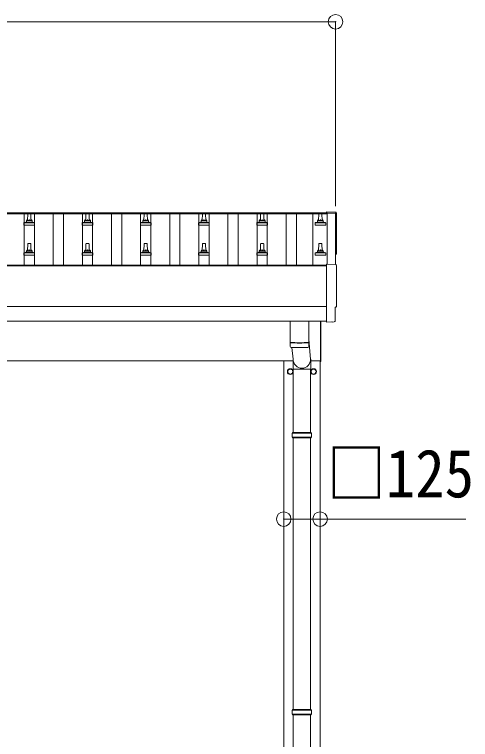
# Model space of a CAD drawing. Units: millimetres at full size, sheet at 1:50; details may follow other scales. Extents: x -14053 to 14053, y -9700 to 9700.
# Drawn here: x -2174 to -608, y -3066 to -579 of the extents above; entities that cross this region are included whole.
import ezdxf
from ezdxf.enums import TextEntityAlignment as Align

# ---------------------------------------------------------------- set-up
doc = ezdxf.new("R2010")
doc.units = ezdxf.units.MM
doc.header["$LTSCALE"] = 50
doc.header["$PDMODE"] = 32
doc.header["$PDSIZE"] = 50
for name, color, linetype, lineweight in [('0-1_Defpoints', 4, 'Continuous', 9), ('0-2_TEXT1', 7, 'Continuous', 9), ('0-3_SHAPE', 5, 'Continuous', 5), ('0-6_PARTS1', 6, 'Continuous', 9)]:
    doc.layers.add(name, color=color, linetype=linetype, lineweight=lineweight)
doc.styles.add('ＭＳ ゴシック', font='')
doc.styles.get('ＭＳ ゴシック').set_extended_font_data('MS Gothic')

msp = doc.modelspace()

# ---------------------------------------------------------------- linework, layer by layer
at = {"layer": '0-1_Defpoints'}
for p, q in [((-5946.78, -1259.47), (-1100.78, -1259.47)), ((-5946.78, -1263.05), (-1100.78, -1263.05)), ((-1100.78, -1259.47), (-1100.78, -1263.05)), ((-1100.78, -1260.43), (-1100.78, -1434.95)), ((-1071.78, -1260.43), (-1100.78, -1260.43)), ((-1071.78, -1436.47), (-1071.78, -1260.43)), ((-5944.78, -1439.08), (-1102.78, -1439.08)), ((-5944.78, -1440.97), (-1102.78, -1440.97)), ((-1102.78, -1580.85), (-5944.78, -1580.85)), ((-5944.78, -1630.68), (-1102.78, -1630.68)), ((-1123.78, -1769.41), (-1123.78, -1630.78)), ((-1121.78, -1630.78), (-1121.78, -1769.41)), ((-1102.78, -1632.7), (-1102.78, -1633.7)), ((-1083.15, -1633.7), (-1076.23, -1633.34)), ((-5923.78, -1766.91), (-1217.82, -1766.91)), ((-1249.78, -4621.91), (-1249.78, -1766.91)), ((-1157.61, -1766.91), (-1123.78, -1766.91)), ((-1124.78, -1766.91), (-1124.78, -4621.91)), ((-1123.78, -1769.41), (-1121.78, -1769.41)), ((-1218.68, -1803.66), (-1218.78, -1803.66)), ((-1218.68, -1804.16), (-1218.78, -1804.16)), ((-1155.87, -1803.66), (-1155.77, -1803.66)), ((-1155.87, -1804.16), (-1155.77, -1804.16))]:
    msp.add_line(p, q, dxfattribs=at)
for points in [[(-1071.21, -1257.07), (-1102.78, -1255.41), (-1102.78, -1259.47)], [(-1071.21, -1436.5), (-1102.78, -1434.85), (-1102.78, -1632.7)], [(-1073.39, -1630.35), (-1073.39, -1583.32), (-1072.79, -1583.32)], [(-1083.89, -1633.43), (-1084.55, -1632.8), (-1102.78, -1633.71)]]:
    msp.add_lwpolyline(points, dxfattribs=at)
for points in [[(-1227.28, -1794.1), (-1235.78, -1799.01), (-1235.78, -1808.82), (-1227.28, -1813.73), (-1218.78, -1808.82), (-1218.78, -1799.01)], [(-1147.28, -1794.1), (-1138.78, -1799.01), (-1138.78, -1808.82), (-1147.28, -1813.73), (-1155.78, -1808.82), (-1155.78, -1799.01)]]:
    msp.add_lwpolyline(points, close=True, dxfattribs=at)
for centre, radius in [((-1227.28, -1803.91), 10), ((-1227.28, -1803.91), 8.5), ((-1147.28, -1803.91), 10), ((-1147.28, -1803.91), 8.5)]:
    msp.add_circle(centre, radius, dxfattribs=at)
for centre, start, end in [((-1227.28, -1803.91), 171.25399, 188.74601), ((-1227.28, -1803.91), 111.25399, 128.74601), ((-1227.28, -1803.91), 231.25399, 248.74601), ((-1227.28, -1803.91), 51.25399, 68.74601), ((-1227.28, -1803.91), 291.25399, 308.74601), ((-1227.28, -1803.91), 1.66581, 8.74601), ((-1227.28, -1803.91), 351.25399, 358.33419), ((-1147.28, -1803.91), 171.25399, 178.33419), ((-1147.28, -1803.91), 181.66581, 188.74601), ((-1147.28, -1803.91), 111.25399, 128.74601), ((-1147.28, -1803.91), 231.25399, 248.74601), ((-1147.28, -1803.91), 51.25399, 68.74601), ((-1147.28, -1803.91), 291.25399, 308.74601), ((-1147.28, -1803.91), 351.25399, 8.74601)]:
    msp.add_arc(centre, 8.6, start, end, dxfattribs=at)
for centre, major_axis, ratio, start_param, end_param in [((-1071.36, -1260.06), (3, 0), 0.99863, 6.2683889, 7.8016218), ((3694.5, -1330.49), (-4763.38, 0), 0.99863, 6.2683889, 6.2976778), ((-1072.79, -1399.49), (4.41, 0), 0.99863, 4.9411535, 6.2976778), ((-1071.36, -1439.5), (3, 0), 0.99863, 6.2683889, 7.8016218), ((3694.5, -1509.92), (-4763.38, 0), 0.99863, 6.2683889, 6.2976778), ((-1072.79, -1578.92), (4.41, 0), 0.99863, 4.712389, 6.2976778), ((-1083.2, -1632.71), (0.727, -0.69), 0.9974, 4.712389, 5.5252311), ((-1076.39, -1630.34), (2.18, -2.07), 0.9974, 5.5252311, 7.0411395)]:
    msp.add_ellipse(centre, major_axis=major_axis, ratio=ratio, start_param=start_param, end_param=end_param, dxfattribs=at)
at = {"layer": '0-2_TEXT1'}
for p, q in [((-1227.78, -1630.68), (-1227.78, -1703.73)), ((-1163.78, -1630.68), (-1163.78, -1703.73)), ((-1227.81, -1704.73), (-1227.58, -1717.71)), ((-1223.3, -1704.01), (-1223.29, -1705.01)), ((-1168.25, -1704.01), (-1168.27, -1705.01)), ((-1163.98, -1717.71), (-1163.75, -1704.73)), ((-1163.78, -1694.16), (-1157.22, -1760.82)), ((-1222.24, -1721.01), (-1217.34, -1760.82)), ((-1217.43, -1795.49), (-1217.43, -1760.82)), ((-1157.13, -1795.49), (-1157.13, -1760.82)), ((-1217.43, -1795.49), (-1187.28, -1795.49)), ((-1217.28, -1795.49), (-1217.28, -2012.91)), ((-1157.13, -1795.49), (-1187.28, -1795.49)), ((-1157.28, -1795.49), (-1157.28, -2012.91)), ((-1219.28, -2012.91), (-1155.28, -2012.91)), ((-1219.28, -2012.91), (-1219.28, -2014.91)), ((-1155.28, -2012.91), (-1155.28, -2014.91)), ((-1220.28, -2014.91), (-1154.28, -2014.91)), ((-1220.28, -2028.91), (-1154.28, -2028.91)), ((-1219.28, -2030.91), (-1219.28, -2028.91)), ((-1219.28, -2030.91), (-1155.28, -2030.91)), ((-1217.28, -2030.91), (-1217.28, -2962.91)), ((-1157.28, -2030.91), (-1157.28, -2962.91)), ((-1155.28, -2030.91), (-1155.28, -2028.91)), ((-1220.28, -2964.91), (-1154.28, -2964.91)), ((-1220.28, -2978.91), (-1154.28, -2978.91)), ((-1219.28, -2962.91), (-1155.28, -2962.91)), ((-1219.28, -2962.91), (-1219.28, -2964.91)), ((-1219.28, -2980.91), (-1219.28, -2978.91)), ((-1219.28, -2980.91), (-1155.28, -2980.91)), ((-1217.28, -2980.91), (-1217.28, -3912.91)), ((-1157.28, -2980.91), (-1157.28, -3912.91)), ((-1155.28, -2962.91), (-1155.28, -2964.91)), ((-1155.28, -2980.91), (-1155.28, -2978.91))]:
    msp.add_line(p, q, dxfattribs=at)
for centre, radius, start, end in [((-1195.78, -1224), 480.8, 266.18381, 273.81619), ((-1195.78, -1225), 480.8, 266.18381, 273.81619), ((-1224.16, -1717.48), 3.43, 183.90213, 262.99006), ((-1195.77, -1202.01), 519.67, 266.82198, 273.17643), ((-1167.4, -1717.48), 3.43, 277.08355, 356.08693), ((-1171.53, -2021.91), 49.25, 171.82876, 180.00002), ((-1171.53, -2021.91), 49.25, 180.00002, 188.17127), ((-1203.03, -2021.91), 49.25, 359.99998, 8.17124), ((-1203.03, -2021.91), 49.25, 351.82873, 359.99998), ((-1171.53, -2971.91), 49.25, 171.82876, 180.00002), ((-1171.53, -2971.91), 49.25, 180.00002, 188.17127), ((-1203.03, -2971.91), 49.25, 359.99998, 8.17124), ((-1203.03, -2971.91), 49.25, 351.82873, 359.99998)]:
    msp.add_arc(centre, radius, start, end, dxfattribs=at)
msp.add_ellipse((-1187.28, -1760.82), major_axis=(0, -31.56), ratio=0.952301, start_param=4.712389, end_param=7.8539816, dxfattribs=at)
at = {"layer": '0-3_SHAPE', "color": 4, "lineweight": 9}
for p, q in [((-2141.28, -1439.08), (-2141.28, -1263.05)), ((-2106.28, -1439.08), (-2106.28, -1263.05)), ((-2041.28, -1439.08), (-2041.28, -1263.05)), ((-2006.28, -1439.08), (-2006.28, -1263.05)), ((-1941.28, -1439.08), (-1941.28, -1263.05)), ((-1906.28, -1439.08), (-1906.28, -1263.05)), ((-1841.28, -1439.08), (-1841.28, -1263.05)), ((-1806.28, -1439.08), (-1806.28, -1263.05)), ((-1741.28, -1439.08), (-1741.28, -1263.05)), ((-1706.28, -1439.08), (-1706.28, -1263.05)), ((-1641.28, -1439.08), (-1641.28, -1263.05)), ((-1606.28, -1439.08), (-1606.28, -1263.05)), ((-1541.28, -1439.08), (-1541.28, -1263.05)), ((-1506.28, -1439.08), (-1506.28, -1263.05)), ((-1441.28, -1439.08), (-1441.28, -1263.05)), ((-1406.28, -1439.08), (-1406.28, -1263.05)), ((-1341.28, -1439.08), (-1341.28, -1263.05)), ((-1306.28, -1439.08), (-1306.28, -1263.05)), ((-1241.28, -1439.08), (-1241.28, -1263.05)), ((-1206.28, -1439.08), (-1206.28, -1263.05)), ((-1150.28, -1263.05), (-1150.28, -1439.08))]:
    msp.add_line(p, q, dxfattribs=at)
at = {"layer": '0-3_SHAPE'}
for p, q in [((-2129.78, -1285.99), (-2129.05, -1262.46)), ((-2128.05, -1261.49), (-2119.5, -1261.49)), ((-2118.5, -1262.46), (-2117.78, -1285.99)), ((-1929.78, -1285.99), (-1929.05, -1262.46)), ((-1928.05, -1261.49), (-1919.5, -1261.49)), ((-1918.5, -1262.46), (-1917.78, -1285.99)), ((-1729.78, -1285.99), (-1729.05, -1262.46)), ((-1728.05, -1261.49), (-1719.5, -1261.49)), ((-1718.5, -1262.46), (-1717.78, -1285.99)), ((-1529.78, -1285.99), (-1529.05, -1262.46)), ((-1528.05, -1261.49), (-1519.5, -1261.49)), ((-1518.5, -1262.46), (-1517.78, -1285.99)), ((-1329.78, -1285.99), (-1329.05, -1262.46)), ((-1328.05, -1261.49), (-1319.5, -1261.49)), ((-1318.5, -1262.46), (-1317.78, -1285.99)), ((-1129.78, -1285.99), (-1129.05, -1262.46)), ((-1128.05, -1261.49), (-1119.5, -1261.49)), ((-1118.5, -1262.46), (-1117.78, -1285.99)), ((-2141.65, -1292.99), (-2105.91, -1292.99)), ((-2141.26, -1292.8), (-2134.54, -1291.17)), ((-2134.16, -1290.99), (-2113.4, -1290.99)), ((-2133.78, -1290.2), (-2133.78, -1285.99)), ((-2132.78, -1285.99), (-2114.78, -1285.99)), ((-2113.78, -1290.2), (-2113.78, -1285.99)), ((-2106.29, -1292.8), (-2113.01, -1291.17)), ((-1941.65, -1292.99), (-1905.91, -1292.99)), ((-1941.26, -1292.8), (-1934.54, -1291.17)), ((-1934.16, -1290.99), (-1913.4, -1290.99)), ((-1933.78, -1290.2), (-1933.78, -1285.99)), ((-1932.78, -1285.99), (-1914.78, -1285.99)), ((-1913.78, -1290.2), (-1913.78, -1285.99)), ((-1906.29, -1292.8), (-1913.01, -1291.17)), ((-1741.65, -1292.99), (-1705.91, -1292.99)), ((-1741.26, -1292.8), (-1734.54, -1291.17)), ((-1734.16, -1290.99), (-1713.4, -1290.99)), ((-1733.78, -1290.2), (-1733.78, -1285.99)), ((-1732.78, -1285.99), (-1714.78, -1285.99)), ((-1713.78, -1290.2), (-1713.78, -1285.99)), ((-1706.29, -1292.8), (-1713.01, -1291.17)), ((-1541.65, -1292.99), (-1505.91, -1292.99)), ((-1541.26, -1292.8), (-1534.54, -1291.17)), ((-1534.16, -1290.99), (-1513.4, -1290.99)), ((-1533.78, -1290.2), (-1533.78, -1285.99)), ((-1532.78, -1285.99), (-1514.78, -1285.99)), ((-1513.78, -1290.2), (-1513.78, -1285.99)), ((-1506.29, -1292.8), (-1513.01, -1291.17)), ((-1341.65, -1292.99), (-1305.91, -1292.99)), ((-1341.26, -1292.8), (-1334.54, -1291.17)), ((-1334.16, -1290.99), (-1313.4, -1290.99)), ((-1333.78, -1290.2), (-1333.78, -1285.99)), ((-1332.78, -1285.99), (-1314.78, -1285.99)), ((-1313.78, -1290.2), (-1313.78, -1285.99)), ((-1306.29, -1292.8), (-1313.01, -1291.17)), ((-1141.65, -1292.99), (-1105.91, -1292.99)), ((-1141.26, -1292.8), (-1134.54, -1291.17)), ((-1134.16, -1290.99), (-1113.4, -1290.99)), ((-1133.78, -1290.2), (-1133.78, -1285.99)), ((-1132.78, -1285.99), (-1114.78, -1285.99)), ((-1113.78, -1290.2), (-1113.78, -1285.99)), ((-1106.29, -1292.8), (-1113.01, -1291.17)), ((-2142.03, -1301.49), (-2142.03, -1293.77)), ((-2105.53, -1301.49), (-2142.03, -1301.49)), ((-2105.53, -1301.49), (-2105.53, -1293.77)), ((-1942.03, -1301.49), (-1942.03, -1293.77)), ((-1905.53, -1301.49), (-1942.03, -1301.49)), ((-1905.53, -1301.49), (-1905.53, -1293.77)), ((-1742.03, -1301.49), (-1742.03, -1293.77)), ((-1705.53, -1301.49), (-1742.03, -1301.49)), ((-1705.53, -1301.49), (-1705.53, -1293.77)), ((-1542.03, -1301.49), (-1542.03, -1293.77)), ((-1505.53, -1301.49), (-1542.03, -1301.49)), ((-1505.53, -1301.49), (-1505.53, -1293.77)), ((-1342.03, -1301.49), (-1342.03, -1293.77)), ((-1305.53, -1301.49), (-1342.03, -1301.49)), ((-1305.53, -1301.49), (-1305.53, -1293.77)), ((-1142.03, -1301.49), (-1142.03, -1293.77)), ((-1105.53, -1301.49), (-1142.03, -1301.49)), ((-1105.53, -1301.49), (-1105.53, -1293.77)), ((-2129.78, -1389.32), (-2129.05, -1365.79)), ((-2128.05, -1364.82), (-2119.5, -1364.82)), ((-2118.5, -1365.79), (-2117.78, -1389.32)), ((-1929.78, -1389.32), (-1929.05, -1365.79)), ((-1928.05, -1364.82), (-1919.5, -1364.82)), ((-1918.5, -1365.79), (-1917.78, -1389.32)), ((-1729.78, -1389.32), (-1729.05, -1365.79)), ((-1728.05, -1364.82), (-1719.5, -1364.82)), ((-1718.5, -1365.79), (-1717.78, -1389.32)), ((-1529.78, -1389.32), (-1529.05, -1365.79)), ((-1528.05, -1364.82), (-1519.5, -1364.82)), ((-1518.5, -1365.79), (-1517.78, -1389.32)), ((-1329.78, -1389.32), (-1329.05, -1365.79)), ((-1328.05, -1364.82), (-1319.5, -1364.82)), ((-1318.5, -1365.79), (-1317.78, -1389.32)), ((-1129.78, -1389.32), (-1129.05, -1365.79)), ((-1128.05, -1364.82), (-1119.5, -1364.82)), ((-1118.5, -1365.79), (-1117.78, -1389.32)), ((-2133.78, -1393.53), (-2133.78, -1389.32)), ((-2132.78, -1389.32), (-2114.78, -1389.32)), ((-2113.78, -1393.53), (-2113.78, -1389.32)), ((-1933.78, -1393.53), (-1933.78, -1389.32)), ((-1932.78, -1389.32), (-1914.78, -1389.32)), ((-1913.78, -1393.53), (-1913.78, -1389.32)), ((-1733.78, -1393.53), (-1733.78, -1389.32)), ((-1732.78, -1389.32), (-1714.78, -1389.32)), ((-1713.78, -1393.53), (-1713.78, -1389.32)), ((-1533.78, -1393.53), (-1533.78, -1389.32)), ((-1532.78, -1389.32), (-1514.78, -1389.32)), ((-1513.78, -1393.53), (-1513.78, -1389.32)), ((-1333.78, -1393.53), (-1333.78, -1389.32)), ((-1332.78, -1389.32), (-1314.78, -1389.32)), ((-1313.78, -1393.53), (-1313.78, -1389.32)), ((-1133.78, -1393.53), (-1133.78, -1389.32)), ((-1132.78, -1389.32), (-1114.78, -1389.32)), ((-1113.78, -1393.53), (-1113.78, -1389.32)), ((-2142.03, -1404.82), (-2142.03, -1397.11)), ((-2105.53, -1404.82), (-2142.03, -1404.82)), ((-2141.65, -1396.32), (-2105.91, -1396.32)), ((-2141.26, -1396.13), (-2134.54, -1394.5)), ((-2134.16, -1394.32), (-2113.4, -1394.32)), ((-2106.29, -1396.13), (-2113.01, -1394.5)), ((-2105.53, -1404.82), (-2105.53, -1397.11)), ((-1942.03, -1404.82), (-1942.03, -1397.11)), ((-1905.53, -1404.82), (-1942.03, -1404.82)), ((-1941.65, -1396.32), (-1905.91, -1396.32)), ((-1941.26, -1396.13), (-1934.54, -1394.5)), ((-1934.16, -1394.32), (-1913.4, -1394.32)), ((-1906.29, -1396.13), (-1913.01, -1394.5)), ((-1905.53, -1404.82), (-1905.53, -1397.11)), ((-1742.03, -1404.82), (-1742.03, -1397.11)), ((-1705.53, -1404.82), (-1742.03, -1404.82)), ((-1741.65, -1396.32), (-1705.91, -1396.32)), ((-1741.26, -1396.13), (-1734.54, -1394.5)), ((-1734.16, -1394.32), (-1713.4, -1394.32)), ((-1706.29, -1396.13), (-1713.01, -1394.5)), ((-1705.53, -1404.82), (-1705.53, -1397.11)), ((-1542.03, -1404.82), (-1542.03, -1397.11)), ((-1505.53, -1404.82), (-1542.03, -1404.82)), ((-1541.65, -1396.32), (-1505.91, -1396.32)), ((-1541.26, -1396.13), (-1534.54, -1394.5)), ((-1534.16, -1394.32), (-1513.4, -1394.32)), ((-1506.29, -1396.13), (-1513.01, -1394.5)), ((-1505.53, -1404.82), (-1505.53, -1397.11)), ((-1342.03, -1404.82), (-1342.03, -1397.11)), ((-1305.53, -1404.82), (-1342.03, -1404.82)), ((-1341.65, -1396.32), (-1305.91, -1396.32)), ((-1341.26, -1396.13), (-1334.54, -1394.5)), ((-1334.16, -1394.32), (-1313.4, -1394.32)), ((-1306.29, -1396.13), (-1313.01, -1394.5)), ((-1305.53, -1404.82), (-1305.53, -1397.11)), ((-1142.03, -1404.82), (-1142.03, -1397.11)), ((-1105.53, -1404.82), (-1142.03, -1404.82)), ((-1141.65, -1396.32), (-1105.91, -1396.32)), ((-1141.26, -1396.13), (-1134.54, -1394.5)), ((-1134.16, -1394.32), (-1113.4, -1394.32)), ((-1106.29, -1396.13), (-1113.01, -1394.5)), ((-1105.53, -1404.82), (-1105.53, -1397.11))]:
    msp.add_line(p, q, dxfattribs=at)
for centre, radius, start, end in [((-2128.05, -1262.49), 1, 90, 178.60509), ((-2119.5, -1262.49), 1, 1.39491, 90), ((-1928.05, -1262.49), 1, 90, 178.60509), ((-1919.5, -1262.49), 1, 1.39491, 90), ((-1728.05, -1262.49), 1, 90, 178.60509), ((-1719.5, -1262.49), 1, 1.39491, 90), ((-1528.05, -1262.49), 1, 90, 178.60509), ((-1519.5, -1262.49), 1, 1.39491, 90), ((-1328.05, -1262.49), 1, 90, 178.60509), ((-1319.5, -1262.49), 1, 1.39491, 90), ((-1128.05, -1262.49), 1, 90, 178.60509), ((-1119.5, -1262.49), 1, 1.39491, 90), ((-2141.03, -1293.77), 1, 103.62699, 180), ((-2134.78, -1290.2), 1, 283.62699, 0), ((-2129.69, -1286.62), 4.13, 90, 171.17633), ((-2132.78, -1286.99), 1, 90, 180), ((-2120.45, -1285.99), 4.83, 133.60282, 180), ((-2127.11, -1285.99), 4.83, 0, 46.39718), ((-2117.86, -1286.62), 4.13, 8.82367, 90), ((-2114.78, -1286.99), 1, 0, 90), ((-2112.78, -1290.2), 1, 180, 256.37301), ((-2106.53, -1293.77), 1, 0, 76.37301), ((-1941.03, -1293.77), 1, 103.62699, 180), ((-1934.78, -1290.2), 1, 283.62699, 0), ((-1929.69, -1286.62), 4.13, 90, 171.17633), ((-1932.78, -1286.99), 1, 90, 180), ((-1920.45, -1285.99), 4.83, 133.60282, 180), ((-1927.11, -1285.99), 4.83, 0, 46.39718), ((-1917.86, -1286.62), 4.13, 8.82367, 90), ((-1914.78, -1286.99), 1, 0, 90), ((-1912.78, -1290.2), 1, 180, 256.37301), ((-1906.53, -1293.77), 1, 0, 76.37301), ((-1741.03, -1293.77), 1, 103.62699, 180), ((-1734.78, -1290.2), 1, 283.62699, 0), ((-1729.69, -1286.62), 4.13, 90, 171.17633), ((-1732.78, -1286.99), 1, 90, 180), ((-1720.45, -1285.99), 4.83, 133.60282, 180), ((-1727.11, -1285.99), 4.83, 0, 46.39718), ((-1717.86, -1286.62), 4.13, 8.82367, 90), ((-1714.78, -1286.99), 1, 0, 90), ((-1712.78, -1290.2), 1, 180, 256.37301), ((-1706.53, -1293.77), 1, 0, 76.37301), ((-1541.03, -1293.77), 1, 103.62699, 180), ((-1534.78, -1290.2), 1, 283.62699, 0), ((-1529.69, -1286.62), 4.13, 90, 171.17633), ((-1532.78, -1286.99), 1, 90, 180), ((-1520.45, -1285.99), 4.83, 133.60282, 180), ((-1527.11, -1285.99), 4.83, 0, 46.39718), ((-1517.86, -1286.62), 4.13, 8.82367, 90), ((-1514.78, -1286.99), 1, 0, 90), ((-1512.78, -1290.2), 1, 180, 256.37301), ((-1506.53, -1293.77), 1, 0, 76.37301), ((-1341.03, -1293.77), 1, 103.62699, 180), ((-1334.78, -1290.2), 1, 283.62699, 0), ((-1329.69, -1286.62), 4.13, 90, 171.17633), ((-1332.78, -1286.99), 1, 90, 180), ((-1320.45, -1285.99), 4.83, 133.60282, 180), ((-1327.11, -1285.99), 4.83, 0, 46.39718), ((-1317.86, -1286.62), 4.13, 8.82367, 90), ((-1314.78, -1286.99), 1, 0, 90), ((-1312.78, -1290.2), 1, 180, 256.37301), ((-1306.53, -1293.77), 1, 0, 76.37301), ((-1141.03, -1293.77), 1, 103.62699, 180), ((-1134.78, -1290.2), 1, 283.62699, 0), ((-1129.69, -1286.62), 4.13, 90, 171.17633), ((-1132.78, -1286.99), 1, 90, 180), ((-1120.45, -1285.99), 4.83, 133.60282, 180), ((-1127.11, -1285.99), 4.83, 0, 46.39718), ((-1117.86, -1286.62), 4.13, 8.82367, 90), ((-1114.78, -1286.99), 1, 0, 90), ((-1112.78, -1290.2), 1, 180, 256.37301), ((-1106.53, -1293.77), 1, 0, 76.37301), ((-2128.05, -1365.82), 1, 90, 178.60509), ((-2119.5, -1365.82), 1, 1.39491, 90), ((-1928.05, -1365.82), 1, 90, 178.60509), ((-1919.5, -1365.82), 1, 1.39491, 90), ((-1728.05, -1365.82), 1, 90, 178.60509), ((-1719.5, -1365.82), 1, 1.39491, 90), ((-1528.05, -1365.82), 1, 90, 178.60509), ((-1519.5, -1365.82), 1, 1.39491, 90), ((-1328.05, -1365.82), 1, 90, 178.60509), ((-1319.5, -1365.82), 1, 1.39491, 90), ((-1128.05, -1365.82), 1, 90, 178.60509), ((-1119.5, -1365.82), 1, 1.39491, 90), ((-2129.69, -1389.95), 4.13, 90, 171.17633), ((-2132.78, -1390.32), 1, 90, 180), ((-2120.45, -1389.32), 4.83, 133.60282, 180), ((-2127.11, -1389.32), 4.83, 0, 46.39718), ((-2117.86, -1389.95), 4.13, 8.82367, 90), ((-2114.78, -1390.32), 1, 0, 90), ((-1929.69, -1389.95), 4.13, 90, 171.17633), ((-1932.78, -1390.32), 1, 90, 180), ((-1920.45, -1389.32), 4.83, 133.60282, 180), ((-1927.11, -1389.32), 4.83, 0, 46.39718), ((-1917.86, -1389.95), 4.13, 8.82367, 90), ((-1914.78, -1390.32), 1, 0, 90), ((-1729.69, -1389.95), 4.13, 90, 171.17633), ((-1732.78, -1390.32), 1, 90, 180), ((-1720.45, -1389.32), 4.83, 133.60282, 180), ((-1727.11, -1389.32), 4.83, 0, 46.39718), ((-1717.86, -1389.95), 4.13, 8.82367, 90), ((-1714.78, -1390.32), 1, 0, 90), ((-1529.69, -1389.95), 4.13, 90, 171.17633), ((-1532.78, -1390.32), 1, 90, 180), ((-1520.45, -1389.32), 4.83, 133.60282, 180), ((-1527.11, -1389.32), 4.83, 0, 46.39718), ((-1517.86, -1389.95), 4.13, 8.82367, 90), ((-1514.78, -1390.32), 1, 0, 90), ((-1329.69, -1389.95), 4.13, 90, 171.17633), ((-1332.78, -1390.32), 1, 90, 180), ((-1320.45, -1389.32), 4.83, 133.60282, 180), ((-1327.11, -1389.32), 4.83, 0, 46.39718), ((-1317.86, -1389.95), 4.13, 8.82367, 90), ((-1314.78, -1390.32), 1, 0, 90), ((-1129.69, -1389.95), 4.13, 90, 171.17633), ((-1132.78, -1390.32), 1, 90, 180), ((-1120.45, -1389.32), 4.83, 133.60282, 180), ((-1127.11, -1389.32), 4.83, 0, 46.39718), ((-1117.86, -1389.95), 4.13, 8.82367, 90), ((-1114.78, -1390.32), 1, 0, 90), ((-2141.03, -1397.11), 1, 103.62699, 180), ((-2134.78, -1393.53), 1, 283.62699, 0), ((-2112.78, -1393.53), 1, 180, 256.37301), ((-2106.53, -1397.11), 1, 0, 76.37301), ((-1941.03, -1397.11), 1, 103.62699, 180), ((-1934.78, -1393.53), 1, 283.62699, 0), ((-1912.78, -1393.53), 1, 180, 256.37301), ((-1906.53, -1397.11), 1, 0, 76.37301), ((-1741.03, -1397.11), 1, 103.62699, 180), ((-1734.78, -1393.53), 1, 283.62699, 0), ((-1712.78, -1393.53), 1, 180, 256.37301), ((-1706.53, -1397.11), 1, 0, 76.37301), ((-1541.03, -1397.11), 1, 103.62699, 180), ((-1534.78, -1393.53), 1, 283.62699, 0), ((-1512.78, -1393.53), 1, 180, 256.37301), ((-1506.53, -1397.11), 1, 0, 76.37301), ((-1341.03, -1397.11), 1, 103.62699, 180), ((-1334.78, -1393.53), 1, 283.62699, 0), ((-1312.78, -1393.53), 1, 180, 256.37301), ((-1306.53, -1397.11), 1, 0, 76.37301), ((-1141.03, -1397.11), 1, 103.62699, 180), ((-1134.78, -1393.53), 1, 283.62699, 0), ((-1112.78, -1393.53), 1, 180, 256.37301), ((-1106.53, -1397.11), 1, 0, 76.37301)]:
    msp.add_arc(centre, radius, start, end, dxfattribs=at)
at = {"layer": '0-6_PARTS1'}
for p, q in [((-5975.78, -603.76), (-1071.78, -603.76)), ((-1071.78, -603.76), (-1071.78, -1236.58)), ((-1124.78, -2309.91), (-1249.78, -2309.91)), ((-1124.78, -2309.91), (-624.78, -2309.91))]:
    msp.add_line(p, q, dxfattribs=at)
for p in [(-1071.78, -603.76), (-1249.78, -2309.91), (-1124.78, -2309.91)]:
    msp.add_point(p, dxfattribs=at)

# ---------------------------------------------------------------- texts
at = {"layer": '0-6_PARTS1', "color": 7, "style": 'ＭＳ ゴシック', "width": 0.9}
msp.add_text('□125', height=165, dxfattribs=at).set_placement((-1101.63, -2284.91), align=Align.BOTTOM_LEFT)

doc.saveas('drawing.dxf')
